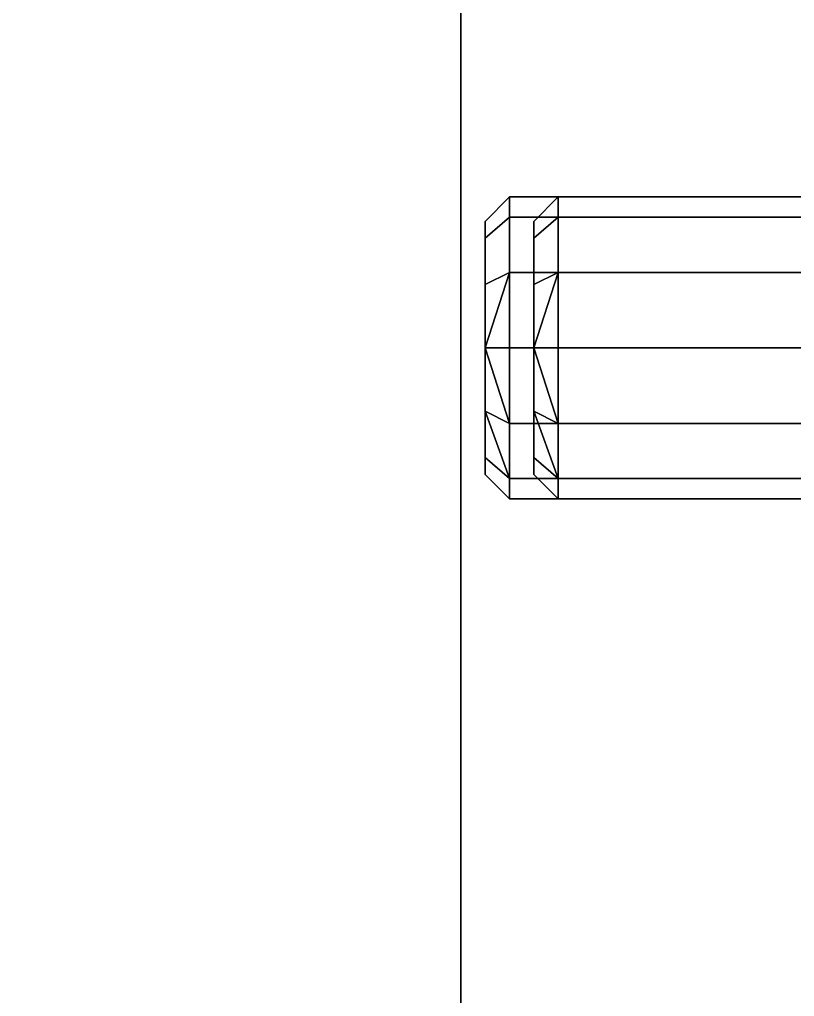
# Model space of a CAD drawing. Extents: x -234 to 3254, y -500 to 80.
# Drawn here: x 20.44 to 36.35, y -406.07 to -386.01 of the extents above; entities that cross this region are included whole.
import ezdxf

# ---------------------------------------------------------------- set-up
doc = ezdxf.new("R2010")
doc.units = 0

# ---------------------------------------------------------------- blocks, each defined once
blk = doc.blocks.new('Rack florencia.alacena 2p torre.Lateral Izquierdo1', base_point=(0, 19, 900))
at = {"layer": 'negro', "color": 0}
for points in [[(18, 19, 900), (18, 430, 900), (0, 430, 900), (0, 19, 900)], [(18, 430), (18, 19), (0, 19), (0, 430)]]:
    blk.add_3dface(points, dxfattribs=at)
blk = doc.blocks.new('Rack florencia.alacena 2p torre.Lateral Izquierdo2', base_point=(19.5, 61.75, 805.5))
at = {"layer": 'ACCESSORY', "color": 0}
for points in [[(11.5, 59.935, 797.55), (11.5, 60.35, 796), (11, 59.85, 796), (11, 59.502, 797.3)], [(11.5, 60.35, 796), (11.5, 59.935, 794.45), (11, 59.502, 794.7), (11, 59.85, 796)], [(11.5, 59.935, 765.55), (11.5, 60.35, 764), (11, 59.85, 764), (11, 59.502, 765.3)], [(11.5, 60.35, 764), (11.5, 59.935, 762.45), (11, 59.502, 762.7), (11, 59.85, 764)], [(11.5, 60.35, 796), (11.5, 59.935, 797.55), (19.5, 59.935, 797.55), (19.5, 60.35, 796)], [(11.5, 59.935, 794.45), (11.5, 60.35, 796), (19.5, 60.35, 796), (19.5, 59.935, 794.45)], [(11.5, 60.35, 764), (11.5, 59.935, 765.55), (19.5, 59.935, 765.55), (19.5, 60.35, 764)], [(11.5, 59.935, 762.45), (11.5, 60.35, 764), (19.5, 60.35, 764), (19.5, 59.935, 762.45)], [(11.5, 58.8, 798.685), (11.5, 59.935, 797.55), (11, 59.502, 797.3), (11, 58.55, 798.252)], [(11.5, 59.935, 794.45), (11.5, 58.8, 793.315), (11, 58.55, 793.748), (11, 59.502, 794.7)], [(11.5, 58.8, 766.685), (11.5, 59.935, 765.55), (11, 59.502, 765.3), (11, 58.55, 766.252)], [(11.5, 59.935, 762.45), (11.5, 58.8, 761.315), (11, 58.55, 761.748), (11, 59.502, 762.7)], [(11.5, 59.935, 797.55), (11.5, 58.8, 798.685), (19.5, 58.8, 798.685), (19.5, 59.935, 797.55)], [(11.5, 58.8, 793.315), (11.5, 59.935, 794.45), (19.5, 59.935, 794.45), (19.5, 58.8, 793.315)], [(11.5, 59.935, 765.55), (11.5, 58.8, 766.685), (19.5, 58.8, 766.685), (19.5, 59.935, 765.55)], [(11.5, 58.8, 761.315), (11.5, 59.935, 762.45), (19.5, 59.935, 762.45), (19.5, 58.8, 761.315)], [(11.5, 57.25, 799.1), (11.5, 58.8, 798.685), (11, 58.55, 798.252), (11, 57.25, 798.6)], [(11.5, 58.8, 793.315), (11.5, 57.25, 792.9), (11, 57.25, 793.4), (11, 58.55, 793.748)], [(11.5, 57.25, 767.1), (11.5, 58.8, 766.685), (11, 58.55, 766.252), (11, 57.25, 766.6)], [(11.5, 58.8, 798.685), (11.5, 57.25, 799.1), (19.5, 57.25, 799.1), (19.5, 58.8, 798.685)], [(11.5, 57.25, 792.9), (11.5, 58.8, 793.315), (19.5, 58.8, 793.315), (19.5, 57.25, 792.9)], [(11.5, 58.8, 766.685), (11.5, 57.25, 767.1), (19.5, 57.25, 767.1), (19.5, 58.8, 766.685)], [(11.5, 57.25, 760.9), (11.5, 58.8, 761.315), (19.5, 58.8, 761.315), (19.5, 57.25, 760.9)], [(11, 55.95, 793.748), (11, 57.25, 793.4), (11.5, 57.25, 792.9), (11.5, 55.7, 793.315)], [(11, 57.25, 766.6), (11, 55.95, 766.252), (11.5, 55.7, 766.685), (11.5, 57.25, 767.1)], [(11, 55.95, 761.748), (11, 57.25, 761.4), (11.5, 57.25, 760.9), (11.5, 55.7, 761.315)], [(11.5, 57.25, 799.1), (11.5, 55.7, 798.685), (19.5, 55.7, 798.685), (19.5, 57.25, 799.1)], [(11.5, 55.7, 793.315), (11.5, 57.25, 792.9), (19.5, 57.25, 792.9), (19.5, 55.7, 793.315)], [(11.5, 57.25, 767.1), (11.5, 55.7, 766.685), (19.5, 55.7, 766.685), (19.5, 57.25, 767.1)], [(11.5, 55.7, 761.315), (11.5, 57.25, 760.9), (19.5, 57.25, 760.9), (19.5, 55.7, 761.315)], [(11, 54.998, 794.7), (11, 55.95, 793.748), (11.5, 55.7, 793.315), (11.5, 54.565, 794.45)], [(11, 55.95, 766.252), (11, 54.998, 765.3), (11.5, 54.565, 765.55), (11.5, 55.7, 766.685)], [(11, 54.998, 762.7), (11, 55.95, 761.748), (11.5, 55.7, 761.315), (11.5, 54.565, 762.45)], [(11.5, 55.7, 798.685), (11.5, 54.565, 797.55), (19.5, 54.565, 797.55), (19.5, 55.7, 798.685)], [(11.5, 54.565, 794.45), (11.5, 55.7, 793.315), (19.5, 55.7, 793.315), (19.5, 54.565, 794.45)], [(11.5, 55.7, 766.685), (11.5, 54.565, 765.55), (19.5, 54.565, 765.55), (19.5, 55.7, 766.685)], [(11.5, 54.565, 762.45), (11.5, 55.7, 761.315), (19.5, 55.7, 761.315), (19.5, 54.565, 762.45)], [(11, 54.998, 797.3), (11, 54.65, 796), (11.5, 54.15, 796), (11.5, 54.565, 797.55)], [(11, 54.65, 796), (11, 54.998, 794.7), (11.5, 54.565, 794.45), (11.5, 54.15, 796)], [(11, 54.998, 765.3), (11, 54.65, 764), (11.5, 54.15, 764), (11.5, 54.565, 765.55)], [(11, 54.65, 764), (11, 54.998, 762.7), (11.5, 54.565, 762.45), (11.5, 54.15, 764)], [(11.5, 54.565, 797.55), (11.5, 54.15, 796), (19.5, 54.15, 796), (19.5, 54.565, 797.55)], [(11.5, 54.15, 796), (11.5, 54.565, 794.45), (19.5, 54.565, 794.45), (19.5, 54.15, 796)], [(11.5, 54.565, 765.55), (11.5, 54.15, 764), (19.5, 54.15, 764), (19.5, 54.565, 765.55)], [(11.5, 54.15, 764), (11.5, 54.565, 762.45), (19.5, 54.565, 762.45), (19.5, 54.15, 764)]]:
    blk.add_3dface(points, dxfattribs=at)
at = {"layer": 'ACCESSORY', "color": 0, "invisible_edges": 8}
for points in [[(11, 59.502, 797.3), (11, 59.85, 796), (11, 54.65, 796), (11, 59.502, 797.3)], [(11, 54.65, 796), (11, 59.85, 796), (11, 54.998, 794.7), (11, 54.65, 796)], [(11, 59.502, 794.7), (11, 54.998, 794.7), (11, 59.85, 796), (11, 59.502, 794.7)], [(11, 59.502, 765.3), (11, 59.85, 764), (11, 54.65, 764), (11, 59.502, 765.3)], [(11, 54.65, 764), (11, 59.85, 764), (11, 54.998, 762.7), (11, 54.65, 764)], [(11, 59.502, 762.7), (11, 54.998, 762.7), (11, 59.85, 764), (11, 59.502, 762.7)], [(11, 59.502, 797.3), (11, 54.998, 797.3), (11, 58.55, 798.252), (11, 59.502, 797.3)], [(11, 54.998, 797.3), (11, 59.502, 797.3), (11, 54.65, 796), (11, 54.998, 797.3)], [(11, 55.95, 793.748), (11, 54.998, 794.7), (11, 59.502, 794.7), (11, 55.95, 793.748)], [(11, 58.55, 793.748), (11, 55.95, 793.748), (11, 59.502, 794.7), (11, 58.55, 793.748)], [(11, 59.502, 765.3), (11, 54.998, 765.3), (11, 58.55, 766.252), (11, 59.502, 765.3)], [(11, 54.998, 765.3), (11, 59.502, 765.3), (11, 54.65, 764), (11, 54.998, 765.3)], [(11, 55.95, 761.748), (11, 54.998, 762.7), (11, 59.502, 762.7), (11, 55.95, 761.748)], [(11, 58.55, 761.748), (11, 55.95, 761.748), (11, 59.502, 762.7), (11, 58.55, 761.748)], [(11, 58.55, 761.748), (11.5, 58.8, 761.315), (11, 57.25, 761.4), (11, 58.55, 761.748)], [(11.5, 58.8, 761.315), (11.5, 57.25, 760.9), (11, 57.25, 761.4), (11.5, 58.8, 761.315)], [(11, 57.25, 798.6), (11, 58.55, 798.252), (11, 55.95, 798.252), (11, 57.25, 798.6)], [(11, 55.95, 798.252), (11, 58.55, 798.252), (11, 54.998, 797.3), (11, 55.95, 798.252)], [(11, 58.55, 793.748), (11, 57.25, 793.4), (11, 55.95, 793.748), (11, 58.55, 793.748)], [(11, 57.25, 766.6), (11, 58.55, 766.252), (11, 55.95, 766.252), (11, 57.25, 766.6)], [(11, 55.95, 766.252), (11, 58.55, 766.252), (11, 54.998, 765.3), (11, 55.95, 766.252)], [(11, 58.55, 761.748), (11, 57.25, 761.4), (11, 55.95, 761.748), (11, 58.55, 761.748)], [(11.5, 57.25, 799.1), (11, 57.25, 798.6), (11.5, 55.7, 798.685), (11.5, 57.25, 799.1)], [(11, 55.95, 798.252), (11.5, 55.7, 798.685), (11, 57.25, 798.6), (11, 55.95, 798.252)], [(11, 55.95, 798.252), (11.5, 54.565, 797.55), (11.5, 55.7, 798.685), (11, 55.95, 798.252)], [(11, 55.95, 798.252), (11, 54.998, 797.3), (11.5, 54.565, 797.55), (11, 55.95, 798.252)]]:
    blk.add_3dface(points, dxfattribs=at)
blk = doc.blocks.new('Rack florencia.alacena 2p torre.Lateral Izquierdo3', base_point=(19.5, 61.75, 145.5))
at = {"layer": 'ACCESSORY', "color": 0}
for points in [[(11.5, 59.935, 137.55), (11.5, 60.35, 136), (11, 59.85, 136), (11, 59.502, 137.3)], [(11.5, 60.35, 136), (11.5, 59.935, 134.45), (11, 59.502, 134.7), (11, 59.85, 136)], [(11.5, 59.935, 105.55), (11.5, 60.35, 104), (11, 59.85, 104), (11, 59.502, 105.3)], [(11.5, 60.35, 104), (11.5, 59.935, 102.45), (11, 59.502, 102.7), (11, 59.85, 104)], [(11.5, 60.35, 136), (11.5, 59.935, 137.55), (19.5, 59.935, 137.55), (19.5, 60.35, 136)], [(11.5, 59.935, 134.45), (11.5, 60.35, 136), (19.5, 60.35, 136), (19.5, 59.935, 134.45)], [(11.5, 60.35, 104), (11.5, 59.935, 105.55), (19.5, 59.935, 105.55), (19.5, 60.35, 104)], [(11.5, 59.935, 102.45), (11.5, 60.35, 104), (19.5, 60.35, 104), (19.5, 59.935, 102.45)], [(11.5, 58.8, 138.685), (11.5, 59.935, 137.55), (11, 59.502, 137.3), (11, 58.55, 138.252)], [(11.5, 59.935, 134.45), (11.5, 58.8, 133.315), (11, 58.55, 133.748), (11, 59.502, 134.7)], [(11.5, 58.8, 106.685), (11.5, 59.935, 105.55), (11, 59.502, 105.3), (11, 58.55, 106.252)], [(11.5, 59.935, 102.45), (11.5, 58.8, 101.315), (11, 58.55, 101.748), (11, 59.502, 102.7)], [(11.5, 59.935, 137.55), (11.5, 58.8, 138.685), (19.5, 58.8, 138.685), (19.5, 59.935, 137.55)], [(11.5, 58.8, 133.315), (11.5, 59.935, 134.45), (19.5, 59.935, 134.45), (19.5, 58.8, 133.315)], [(11.5, 59.935, 105.55), (11.5, 58.8, 106.685), (19.5, 58.8, 106.685), (19.5, 59.935, 105.55)], [(11.5, 58.8, 101.315), (11.5, 59.935, 102.45), (19.5, 59.935, 102.45), (19.5, 58.8, 101.315)], [(11.5, 57.25, 139.1), (11.5, 58.8, 138.685), (11, 58.55, 138.252), (11, 57.25, 138.6)], [(11.5, 58.8, 133.315), (11.5, 57.25, 132.9), (11, 57.25, 133.4), (11, 58.55, 133.748)], [(11.5, 57.25, 107.1), (11.5, 58.8, 106.685), (11, 58.55, 106.252), (11, 57.25, 106.6)], [(11.5, 58.8, 138.685), (11.5, 57.25, 139.1), (19.5, 57.25, 139.1), (19.5, 58.8, 138.685)], [(11.5, 57.25, 132.9), (11.5, 58.8, 133.315), (19.5, 58.8, 133.315), (19.5, 57.25, 132.9)], [(11.5, 58.8, 106.685), (11.5, 57.25, 107.1), (19.5, 57.25, 107.1), (19.5, 58.8, 106.685)], [(11.5, 57.25, 100.9), (11.5, 58.8, 101.315), (19.5, 58.8, 101.315), (19.5, 57.25, 100.9)], [(11, 55.95, 133.748), (11, 57.25, 133.4), (11.5, 57.25, 132.9), (11.5, 55.7, 133.315)], [(11, 57.25, 106.6), (11, 55.95, 106.252), (11.5, 55.7, 106.685), (11.5, 57.25, 107.1)], [(11, 55.95, 101.748), (11, 57.25, 101.4), (11.5, 57.25, 100.9), (11.5, 55.7, 101.315)], [(11.5, 57.25, 139.1), (11.5, 55.7, 138.685), (19.5, 55.7, 138.685), (19.5, 57.25, 139.1)], [(11.5, 55.7, 133.315), (11.5, 57.25, 132.9), (19.5, 57.25, 132.9), (19.5, 55.7, 133.315)], [(11.5, 57.25, 107.1), (11.5, 55.7, 106.685), (19.5, 55.7, 106.685), (19.5, 57.25, 107.1)], [(11.5, 55.7, 101.315), (11.5, 57.25, 100.9), (19.5, 57.25, 100.9), (19.5, 55.7, 101.315)], [(11, 54.998, 134.7), (11, 55.95, 133.748), (11.5, 55.7, 133.315), (11.5, 54.565, 134.45)], [(11, 55.95, 106.252), (11, 54.998, 105.3), (11.5, 54.565, 105.55), (11.5, 55.7, 106.685)], [(11, 54.998, 102.7), (11, 55.95, 101.748), (11.5, 55.7, 101.315), (11.5, 54.565, 102.45)], [(11.5, 55.7, 138.685), (11.5, 54.565, 137.55), (19.5, 54.565, 137.55), (19.5, 55.7, 138.685)], [(11.5, 54.565, 134.45), (11.5, 55.7, 133.315), (19.5, 55.7, 133.315), (19.5, 54.565, 134.45)], [(11.5, 55.7, 106.685), (11.5, 54.565, 105.55), (19.5, 54.565, 105.55), (19.5, 55.7, 106.685)], [(11.5, 54.565, 102.45), (11.5, 55.7, 101.315), (19.5, 55.7, 101.315), (19.5, 54.565, 102.45)], [(11, 54.998, 137.3), (11, 54.65, 136), (11.5, 54.15, 136), (11.5, 54.565, 137.55)], [(11, 54.65, 136), (11, 54.998, 134.7), (11.5, 54.565, 134.45), (11.5, 54.15, 136)], [(11, 54.998, 105.3), (11, 54.65, 104), (11.5, 54.15, 104), (11.5, 54.565, 105.55)], [(11, 54.65, 104), (11, 54.998, 102.7), (11.5, 54.565, 102.45), (11.5, 54.15, 104)], [(11.5, 54.565, 137.55), (11.5, 54.15, 136), (19.5, 54.15, 136), (19.5, 54.565, 137.55)], [(11.5, 54.15, 136), (11.5, 54.565, 134.45), (19.5, 54.565, 134.45), (19.5, 54.15, 136)], [(11.5, 54.565, 105.55), (11.5, 54.15, 104), (19.5, 54.15, 104), (19.5, 54.565, 105.55)], [(11.5, 54.15, 104), (11.5, 54.565, 102.45), (19.5, 54.565, 102.45), (19.5, 54.15, 104)]]:
    blk.add_3dface(points, dxfattribs=at)
at = {"layer": 'ACCESSORY', "color": 0, "invisible_edges": 8}
for points in [[(11, 59.502, 137.3), (11, 59.85, 136), (11, 54.65, 136), (11, 59.502, 137.3)], [(11, 54.65, 136), (11, 59.85, 136), (11, 54.998, 134.7), (11, 54.65, 136)], [(11, 59.502, 134.7), (11, 54.998, 134.7), (11, 59.85, 136), (11, 59.502, 134.7)], [(11, 59.502, 105.3), (11, 59.85, 104), (11, 54.65, 104), (11, 59.502, 105.3)], [(11, 54.65, 104), (11, 59.85, 104), (11, 54.998, 102.7), (11, 54.65, 104)], [(11, 59.502, 102.7), (11, 54.998, 102.7), (11, 59.85, 104), (11, 59.502, 102.7)], [(11, 59.502, 137.3), (11, 54.998, 137.3), (11, 58.55, 138.252), (11, 59.502, 137.3)], [(11, 54.998, 137.3), (11, 59.502, 137.3), (11, 54.65, 136), (11, 54.998, 137.3)], [(11, 55.95, 133.748), (11, 54.998, 134.7), (11, 59.502, 134.7), (11, 55.95, 133.748)], [(11, 58.55, 133.748), (11, 55.95, 133.748), (11, 59.502, 134.7), (11, 58.55, 133.748)], [(11, 59.502, 105.3), (11, 54.998, 105.3), (11, 58.55, 106.252), (11, 59.502, 105.3)], [(11, 54.998, 105.3), (11, 59.502, 105.3), (11, 54.65, 104), (11, 54.998, 105.3)], [(11, 55.95, 101.748), (11, 54.998, 102.7), (11, 59.502, 102.7), (11, 55.95, 101.748)], [(11, 58.55, 101.748), (11, 55.95, 101.748), (11, 59.502, 102.7), (11, 58.55, 101.748)], [(11, 58.55, 101.748), (11.5, 58.8, 101.315), (11, 57.25, 101.4), (11, 58.55, 101.748)], [(11.5, 58.8, 101.315), (11.5, 57.25, 100.9), (11, 57.25, 101.4), (11.5, 58.8, 101.315)], [(11, 57.25, 138.6), (11, 58.55, 138.252), (11, 55.95, 138.252), (11, 57.25, 138.6)], [(11, 55.95, 138.252), (11, 58.55, 138.252), (11, 54.998, 137.3), (11, 55.95, 138.252)], [(11, 58.55, 133.748), (11, 57.25, 133.4), (11, 55.95, 133.748), (11, 58.55, 133.748)], [(11, 57.25, 106.6), (11, 58.55, 106.252), (11, 55.95, 106.252), (11, 57.25, 106.6)], [(11, 55.95, 106.252), (11, 58.55, 106.252), (11, 54.998, 105.3), (11, 55.95, 106.252)], [(11, 58.55, 101.748), (11, 57.25, 101.4), (11, 55.95, 101.748), (11, 58.55, 101.748)], [(11.5, 57.25, 139.1), (11, 57.25, 138.6), (11.5, 55.7, 138.685), (11.5, 57.25, 139.1)], [(11, 55.95, 138.252), (11.5, 55.7, 138.685), (11, 57.25, 138.6), (11, 55.95, 138.252)], [(11, 55.95, 138.252), (11.5, 54.565, 137.55), (11.5, 55.7, 138.685), (11, 55.95, 138.252)], [(11, 55.95, 138.252), (11, 54.998, 137.3), (11.5, 54.565, 137.55), (11, 55.95, 138.252)]]:
    blk.add_3dface(points, dxfattribs=at)
blk = doc.blocks.new('Rack florencia.alacena 2p torre.Lateral Izquierdo')
for name, p in [('Rack florencia.alacena 2p torre.Lateral Izquierdo2', (19.5, 61.75, 805.5)), ('Rack florencia.alacena 2p torre.Lateral Izquierdo3', (19.5, 61.75, 145.5))]:
    blk.add_blockref(name, p)
at = {"layer": 'e-negro'}
blk.add_blockref('Rack florencia.alacena 2p torre.Lateral Izquierdo1', (0, 19, 900), dxfattribs=at)
blk = doc.blocks.new('Rack florencia.alacena 2p torre')
at = {"layer": 'Rack florencia.alacena 2p torre.Lateral Izquierdo'}
blk.add_blockref('Rack florencia.alacena 2p torre.Lateral Izquierdo', (0, 0), dxfattribs=at)
blk = doc.blocks.new('Rack florencia.alacena abierta.Lateral Izquierdo (1)', base_point=(0, 20, 484.5))
at = {"layer": 'c-guatambu', "color": 0}
for points in [[(19, 400), (19, 0), (0, 0), (0, 400)], [(0, 400, 475.5), (0, 20, 475.5), (9.5, 20, 475.5), (9.5, 400, 475.5)], [(0, 20, 484.5), (0, 400, 484.5), (9.5, 400, 484.5), (9.5, 20, 484.5)], [(19, 0, 960), (19, 400, 960), (0, 400, 960), (0, 0, 960)], [(9.5, 400, 484.5), (9.5, 400, 475.5), (9.5, 20, 475.5), (9.5, 20, 484.5)]]:
    blk.add_3dface(points, dxfattribs=at)
blk = doc.blocks.new('Rack florencia.alacena abierta.Lateral Izquierdo')
at = {"layer": 'c-guatambu'}
blk.add_blockref('Rack florencia.alacena abierta.Lateral Izquierdo (1)', (0, 20, 484.5), dxfattribs=at)
blk = doc.blocks.new('Rack florencia.alacena abierta')
at = {"layer": 'Rack florencia.alacena abierta.Lateral Izquierdo'}
blk.add_blockref('Rack florencia.alacena abierta.Lateral Izquierdo', (0, 0), dxfattribs=at)
blk = doc.blocks.new('Rack florencia.alacena 2p base.Lateral Izquierdo1', base_point=(1, 38))
at = {"layer": 'negro', "color": 0}
for points in [[(19, 430), (1, 430), (1, 38), (19, 38)], [(19, 19, 600), (19, 430, 600), (1, 430, 600), (1, 19, 600)]]:
    blk.add_3dface(points, dxfattribs=at)
blk = doc.blocks.new('Rack florencia.alacena 2p base.Lateral Izquierdo2', base_point=(20.5, 61.75, 504))
at = {"layer": 'ACCESSORY', "color": 0}
for points in [[(12.5, 59.935, 496.05), (12.5, 60.35, 494.5), (12, 59.85, 494.5), (12, 59.502, 495.8)], [(12.5, 60.35, 494.5), (12.5, 59.935, 492.95), (12, 59.502, 493.2), (12, 59.85, 494.5)], [(12.5, 59.935, 464.05), (12.5, 60.35, 462.5), (12, 59.85, 462.5), (12, 59.502, 463.8)], [(12.5, 60.35, 462.5), (12.5, 59.935, 460.95), (12, 59.502, 461.2), (12, 59.85, 462.5)], [(12.5, 60.35, 494.5), (12.5, 59.935, 496.05), (20.5, 59.935, 496.05), (20.5, 60.35, 494.5)], [(12.5, 59.935, 492.95), (12.5, 60.35, 494.5), (20.5, 60.35, 494.5), (20.5, 59.935, 492.95)], [(12.5, 60.35, 462.5), (12.5, 59.935, 464.05), (20.5, 59.935, 464.05), (20.5, 60.35, 462.5)], [(12.5, 59.935, 460.95), (12.5, 60.35, 462.5), (20.5, 60.35, 462.5), (20.5, 59.935, 460.95)], [(12.5, 58.8, 497.185), (12.5, 59.935, 496.05), (12, 59.502, 495.8), (12, 58.55, 496.752)], [(12.5, 59.935, 492.95), (12.5, 58.8, 491.815), (12, 58.55, 492.248), (12, 59.502, 493.2)], [(12.5, 58.8, 465.185), (12.5, 59.935, 464.05), (12, 59.502, 463.8), (12, 58.55, 464.752)], [(12.5, 59.935, 460.95), (12.5, 58.8, 459.815), (12, 58.55, 460.248), (12, 59.502, 461.2)], [(12.5, 59.935, 496.05), (12.5, 58.8, 497.185), (20.5, 58.8, 497.185), (20.5, 59.935, 496.05)], [(12.5, 58.8, 491.815), (12.5, 59.935, 492.95), (20.5, 59.935, 492.95), (20.5, 58.8, 491.815)], [(12.5, 59.935, 464.05), (12.5, 58.8, 465.185), (20.5, 58.8, 465.185), (20.5, 59.935, 464.05)], [(12.5, 58.8, 459.815), (12.5, 59.935, 460.95), (20.5, 59.935, 460.95), (20.5, 58.8, 459.815)], [(12.5, 57.25, 497.6), (12.5, 58.8, 497.185), (12, 58.55, 496.752), (12, 57.25, 497.1)], [(12.5, 58.8, 491.815), (12.5, 57.25, 491.4), (12, 57.25, 491.9), (12, 58.55, 492.248)], [(12.5, 57.25, 465.6), (12.5, 58.8, 465.185), (12, 58.55, 464.752), (12, 57.25, 465.1)], [(12.5, 58.8, 497.185), (12.5, 57.25, 497.6), (20.5, 57.25, 497.6), (20.5, 58.8, 497.185)], [(12.5, 57.25, 491.4), (12.5, 58.8, 491.815), (20.5, 58.8, 491.815), (20.5, 57.25, 491.4)], [(12.5, 58.8, 465.185), (12.5, 57.25, 465.6), (20.5, 57.25, 465.6), (20.5, 58.8, 465.185)], [(12.5, 57.25, 459.4), (12.5, 58.8, 459.815), (20.5, 58.8, 459.815), (20.5, 57.25, 459.4)], [(12, 55.95, 492.248), (12, 57.25, 491.9), (12.5, 57.25, 491.4), (12.5, 55.7, 491.815)], [(12, 57.25, 465.1), (12, 55.95, 464.752), (12.5, 55.7, 465.185), (12.5, 57.25, 465.6)], [(12, 55.95, 460.248), (12, 57.25, 459.9), (12.5, 57.25, 459.4), (12.5, 55.7, 459.815)], [(12.5, 57.25, 497.6), (12.5, 55.7, 497.185), (20.5, 55.7, 497.185), (20.5, 57.25, 497.6)], [(12.5, 55.7, 491.815), (12.5, 57.25, 491.4), (20.5, 57.25, 491.4), (20.5, 55.7, 491.815)], [(12.5, 57.25, 465.6), (12.5, 55.7, 465.185), (20.5, 55.7, 465.185), (20.5, 57.25, 465.6)], [(12.5, 55.7, 459.815), (12.5, 57.25, 459.4), (20.5, 57.25, 459.4), (20.5, 55.7, 459.815)], [(12, 54.998, 493.2), (12, 55.95, 492.248), (12.5, 55.7, 491.815), (12.5, 54.565, 492.95)], [(12, 55.95, 464.752), (12, 54.998, 463.8), (12.5, 54.565, 464.05), (12.5, 55.7, 465.185)], [(12, 54.998, 461.2), (12, 55.95, 460.248), (12.5, 55.7, 459.815), (12.5, 54.565, 460.95)], [(12.5, 55.7, 497.185), (12.5, 54.565, 496.05), (20.5, 54.565, 496.05), (20.5, 55.7, 497.185)], [(12.5, 54.565, 492.95), (12.5, 55.7, 491.815), (20.5, 55.7, 491.815), (20.5, 54.565, 492.95)], [(12.5, 55.7, 465.185), (12.5, 54.565, 464.05), (20.5, 54.565, 464.05), (20.5, 55.7, 465.185)], [(12.5, 54.565, 460.95), (12.5, 55.7, 459.815), (20.5, 55.7, 459.815), (20.5, 54.565, 460.95)], [(12, 54.998, 495.8), (12, 54.65, 494.5), (12.5, 54.15, 494.5), (12.5, 54.565, 496.05)], [(12, 54.65, 494.5), (12, 54.998, 493.2), (12.5, 54.565, 492.95), (12.5, 54.15, 494.5)], [(12, 54.998, 463.8), (12, 54.65, 462.5), (12.5, 54.15, 462.5), (12.5, 54.565, 464.05)], [(12, 54.65, 462.5), (12, 54.998, 461.2), (12.5, 54.565, 460.95), (12.5, 54.15, 462.5)], [(12.5, 54.565, 496.05), (12.5, 54.15, 494.5), (20.5, 54.15, 494.5), (20.5, 54.565, 496.05)], [(12.5, 54.15, 494.5), (12.5, 54.565, 492.95), (20.5, 54.565, 492.95), (20.5, 54.15, 494.5)], [(12.5, 54.565, 464.05), (12.5, 54.15, 462.5), (20.5, 54.15, 462.5), (20.5, 54.565, 464.05)], [(12.5, 54.15, 462.5), (12.5, 54.565, 460.95), (20.5, 54.565, 460.95), (20.5, 54.15, 462.5)]]:
    blk.add_3dface(points, dxfattribs=at)
at = {"layer": 'ACCESSORY', "color": 0, "invisible_edges": 8}
for points in [[(12, 59.502, 495.8), (12, 59.85, 494.5), (12, 54.65, 494.5), (12, 59.502, 495.8)], [(12, 54.65, 494.5), (12, 59.85, 494.5), (12, 54.998, 493.2), (12, 54.65, 494.5)], [(12, 59.502, 493.2), (12, 54.998, 493.2), (12, 59.85, 494.5), (12, 59.502, 493.2)], [(12, 59.502, 463.8), (12, 59.85, 462.5), (12, 54.65, 462.5), (12, 59.502, 463.8)], [(12, 54.65, 462.5), (12, 59.85, 462.5), (12, 54.998, 461.2), (12, 54.65, 462.5)], [(12, 59.502, 461.2), (12, 54.998, 461.2), (12, 59.85, 462.5), (12, 59.502, 461.2)], [(12, 59.502, 495.8), (12, 54.998, 495.8), (12, 58.55, 496.752), (12, 59.502, 495.8)], [(12, 54.998, 495.8), (12, 59.502, 495.8), (12, 54.65, 494.5), (12, 54.998, 495.8)], [(12, 55.95, 492.248), (12, 54.998, 493.2), (12, 59.502, 493.2), (12, 55.95, 492.248)], [(12, 58.55, 492.248), (12, 55.95, 492.248), (12, 59.502, 493.2), (12, 58.55, 492.248)], [(12, 59.502, 463.8), (12, 54.998, 463.8), (12, 58.55, 464.752), (12, 59.502, 463.8)], [(12, 54.998, 463.8), (12, 59.502, 463.8), (12, 54.65, 462.5), (12, 54.998, 463.8)], [(12, 55.95, 460.248), (12, 54.998, 461.2), (12, 59.502, 461.2), (12, 55.95, 460.248)], [(12, 58.55, 460.248), (12, 55.95, 460.248), (12, 59.502, 461.2), (12, 58.55, 460.248)], [(12, 58.55, 460.248), (12.5, 58.8, 459.815), (12, 57.25, 459.9), (12, 58.55, 460.248)], [(12.5, 58.8, 459.815), (12.5, 57.25, 459.4), (12, 57.25, 459.9), (12.5, 58.8, 459.815)], [(12, 57.25, 497.1), (12, 58.55, 496.752), (12, 55.95, 496.752), (12, 57.25, 497.1)], [(12, 55.95, 496.752), (12, 58.55, 496.752), (12, 54.998, 495.8), (12, 55.95, 496.752)], [(12, 58.55, 492.248), (12, 57.25, 491.9), (12, 55.95, 492.248), (12, 58.55, 492.248)], [(12, 57.25, 465.1), (12, 58.55, 464.752), (12, 55.95, 464.752), (12, 57.25, 465.1)], [(12, 55.95, 464.752), (12, 58.55, 464.752), (12, 54.998, 463.8), (12, 55.95, 464.752)], [(12, 58.55, 460.248), (12, 57.25, 459.9), (12, 55.95, 460.248), (12, 58.55, 460.248)], [(12.5, 57.25, 497.6), (12, 57.25, 497.1), (12.5, 55.7, 497.185), (12.5, 57.25, 497.6)], [(12, 55.95, 496.752), (12.5, 55.7, 497.185), (12, 57.25, 497.1), (12, 55.95, 496.752)], [(12, 55.95, 496.752), (12.5, 54.565, 496.05), (12.5, 55.7, 497.185), (12, 55.95, 496.752)], [(12, 55.95, 496.752), (12, 54.998, 495.8), (12.5, 54.565, 496.05), (12, 55.95, 496.752)]]:
    blk.add_3dface(points, dxfattribs=at)
blk = doc.blocks.new('Rack florencia.alacena 2p base.Lateral Izquierdo3', base_point=(20.5, 61.75, 247))
at = {"layer": 'ACCESSORY', "color": 0}
for points in [[(12.5, 59.935, 239.05), (12.5, 60.35, 237.5), (12, 59.85, 237.5), (12, 59.502, 238.8)], [(12.5, 60.35, 237.5), (12.5, 59.935, 235.95), (12, 59.502, 236.2), (12, 59.85, 237.5)], [(12.5, 59.935, 207.05), (12.5, 60.35, 205.5), (12, 59.85, 205.5), (12, 59.502, 206.8)], [(12.5, 60.35, 205.5), (12.5, 59.935, 203.95), (12, 59.502, 204.2), (12, 59.85, 205.5)], [(12.5, 60.35, 237.5), (12.5, 59.935, 239.05), (20.5, 59.935, 239.05), (20.5, 60.35, 237.5)], [(12.5, 59.935, 235.95), (12.5, 60.35, 237.5), (20.5, 60.35, 237.5), (20.5, 59.935, 235.95)], [(12.5, 60.35, 205.5), (12.5, 59.935, 207.05), (20.5, 59.935, 207.05), (20.5, 60.35, 205.5)], [(12.5, 59.935, 203.95), (12.5, 60.35, 205.5), (20.5, 60.35, 205.5), (20.5, 59.935, 203.95)], [(12.5, 58.8, 240.185), (12.5, 59.935, 239.05), (12, 59.502, 238.8), (12, 58.55, 239.752)], [(12.5, 59.935, 235.95), (12.5, 58.8, 234.815), (12, 58.55, 235.248), (12, 59.502, 236.2)], [(12.5, 58.8, 208.185), (12.5, 59.935, 207.05), (12, 59.502, 206.8), (12, 58.55, 207.752)], [(12.5, 59.935, 203.95), (12.5, 58.8, 202.815), (12, 58.55, 203.248), (12, 59.502, 204.2)], [(12.5, 59.935, 239.05), (12.5, 58.8, 240.185), (20.5, 58.8, 240.185), (20.5, 59.935, 239.05)], [(12.5, 58.8, 234.815), (12.5, 59.935, 235.95), (20.5, 59.935, 235.95), (20.5, 58.8, 234.815)], [(12.5, 59.935, 207.05), (12.5, 58.8, 208.185), (20.5, 58.8, 208.185), (20.5, 59.935, 207.05)], [(12.5, 58.8, 202.815), (12.5, 59.935, 203.95), (20.5, 59.935, 203.95), (20.5, 58.8, 202.815)], [(12.5, 57.25, 240.6), (12.5, 58.8, 240.185), (12, 58.55, 239.752), (12, 57.25, 240.1)], [(12.5, 58.8, 234.815), (12.5, 57.25, 234.4), (12, 57.25, 234.9), (12, 58.55, 235.248)], [(12.5, 57.25, 208.6), (12.5, 58.8, 208.185), (12, 58.55, 207.752), (12, 57.25, 208.1)], [(12.5, 58.8, 240.185), (12.5, 57.25, 240.6), (20.5, 57.25, 240.6), (20.5, 58.8, 240.185)], [(12.5, 57.25, 234.4), (12.5, 58.8, 234.815), (20.5, 58.8, 234.815), (20.5, 57.25, 234.4)], [(12.5, 58.8, 208.185), (12.5, 57.25, 208.6), (20.5, 57.25, 208.6), (20.5, 58.8, 208.185)], [(12.5, 57.25, 202.4), (12.5, 58.8, 202.815), (20.5, 58.8, 202.815), (20.5, 57.25, 202.4)], [(12, 55.95, 235.248), (12, 57.25, 234.9), (12.5, 57.25, 234.4), (12.5, 55.7, 234.815)], [(12, 57.25, 208.1), (12, 55.95, 207.752), (12.5, 55.7, 208.185), (12.5, 57.25, 208.6)], [(12, 55.95, 203.248), (12, 57.25, 202.9), (12.5, 57.25, 202.4), (12.5, 55.7, 202.815)], [(12.5, 57.25, 240.6), (12.5, 55.7, 240.185), (20.5, 55.7, 240.185), (20.5, 57.25, 240.6)], [(12.5, 55.7, 234.815), (12.5, 57.25, 234.4), (20.5, 57.25, 234.4), (20.5, 55.7, 234.815)], [(12.5, 57.25, 208.6), (12.5, 55.7, 208.185), (20.5, 55.7, 208.185), (20.5, 57.25, 208.6)], [(12.5, 55.7, 202.815), (12.5, 57.25, 202.4), (20.5, 57.25, 202.4), (20.5, 55.7, 202.815)], [(12, 54.998, 236.2), (12, 55.95, 235.248), (12.5, 55.7, 234.815), (12.5, 54.565, 235.95)], [(12, 55.95, 207.752), (12, 54.998, 206.8), (12.5, 54.565, 207.05), (12.5, 55.7, 208.185)], [(12, 54.998, 204.2), (12, 55.95, 203.248), (12.5, 55.7, 202.815), (12.5, 54.565, 203.95)], [(12.5, 55.7, 240.185), (12.5, 54.565, 239.05), (20.5, 54.565, 239.05), (20.5, 55.7, 240.185)], [(12.5, 54.565, 235.95), (12.5, 55.7, 234.815), (20.5, 55.7, 234.815), (20.5, 54.565, 235.95)], [(12.5, 55.7, 208.185), (12.5, 54.565, 207.05), (20.5, 54.565, 207.05), (20.5, 55.7, 208.185)], [(12.5, 54.565, 203.95), (12.5, 55.7, 202.815), (20.5, 55.7, 202.815), (20.5, 54.565, 203.95)], [(12, 54.998, 238.8), (12, 54.65, 237.5), (12.5, 54.15, 237.5), (12.5, 54.565, 239.05)], [(12, 54.65, 237.5), (12, 54.998, 236.2), (12.5, 54.565, 235.95), (12.5, 54.15, 237.5)], [(12, 54.998, 206.8), (12, 54.65, 205.5), (12.5, 54.15, 205.5), (12.5, 54.565, 207.05)], [(12, 54.65, 205.5), (12, 54.998, 204.2), (12.5, 54.565, 203.95), (12.5, 54.15, 205.5)], [(12.5, 54.565, 239.05), (12.5, 54.15, 237.5), (20.5, 54.15, 237.5), (20.5, 54.565, 239.05)], [(12.5, 54.15, 237.5), (12.5, 54.565, 235.95), (20.5, 54.565, 235.95), (20.5, 54.15, 237.5)], [(12.5, 54.565, 207.05), (12.5, 54.15, 205.5), (20.5, 54.15, 205.5), (20.5, 54.565, 207.05)], [(12.5, 54.15, 205.5), (12.5, 54.565, 203.95), (20.5, 54.565, 203.95), (20.5, 54.15, 205.5)]]:
    blk.add_3dface(points, dxfattribs=at)
at = {"layer": 'ACCESSORY', "color": 0, "invisible_edges": 8}
for points in [[(12, 59.502, 238.8), (12, 59.85, 237.5), (12, 54.65, 237.5), (12, 59.502, 238.8)], [(12, 54.65, 237.5), (12, 59.85, 237.5), (12, 54.998, 236.2), (12, 54.65, 237.5)], [(12, 59.502, 236.2), (12, 54.998, 236.2), (12, 59.85, 237.5), (12, 59.502, 236.2)], [(12, 59.502, 206.8), (12, 59.85, 205.5), (12, 54.65, 205.5), (12, 59.502, 206.8)], [(12, 54.65, 205.5), (12, 59.85, 205.5), (12, 54.998, 204.2), (12, 54.65, 205.5)], [(12, 59.502, 204.2), (12, 54.998, 204.2), (12, 59.85, 205.5), (12, 59.502, 204.2)], [(12, 59.502, 238.8), (12, 54.998, 238.8), (12, 58.55, 239.752), (12, 59.502, 238.8)], [(12, 54.998, 238.8), (12, 59.502, 238.8), (12, 54.65, 237.5), (12, 54.998, 238.8)], [(12, 55.95, 235.248), (12, 54.998, 236.2), (12, 59.502, 236.2), (12, 55.95, 235.248)], [(12, 58.55, 235.248), (12, 55.95, 235.248), (12, 59.502, 236.2), (12, 58.55, 235.248)], [(12, 59.502, 206.8), (12, 54.998, 206.8), (12, 58.55, 207.752), (12, 59.502, 206.8)], [(12, 54.998, 206.8), (12, 59.502, 206.8), (12, 54.65, 205.5), (12, 54.998, 206.8)], [(12, 55.95, 203.248), (12, 54.998, 204.2), (12, 59.502, 204.2), (12, 55.95, 203.248)], [(12, 58.55, 203.248), (12, 55.95, 203.248), (12, 59.502, 204.2), (12, 58.55, 203.248)], [(12, 58.55, 203.248), (12.5, 58.8, 202.815), (12, 57.25, 202.9), (12, 58.55, 203.248)], [(12.5, 58.8, 202.815), (12.5, 57.25, 202.4), (12, 57.25, 202.9), (12.5, 58.8, 202.815)], [(12, 57.25, 240.1), (12, 58.55, 239.752), (12, 55.95, 239.752), (12, 57.25, 240.1)], [(12, 55.95, 239.752), (12, 58.55, 239.752), (12, 54.998, 238.8), (12, 55.95, 239.752)], [(12, 58.55, 235.248), (12, 57.25, 234.9), (12, 55.95, 235.248), (12, 58.55, 235.248)], [(12, 57.25, 208.1), (12, 58.55, 207.752), (12, 55.95, 207.752), (12, 57.25, 208.1)], [(12, 55.95, 207.752), (12, 58.55, 207.752), (12, 54.998, 206.8), (12, 55.95, 207.752)], [(12, 58.55, 203.248), (12, 57.25, 202.9), (12, 55.95, 203.248), (12, 58.55, 203.248)], [(12.5, 57.25, 240.6), (12, 57.25, 240.1), (12.5, 55.7, 240.185), (12.5, 57.25, 240.6)], [(12, 55.95, 239.752), (12.5, 55.7, 240.185), (12, 57.25, 240.1), (12, 55.95, 239.752)], [(12, 55.95, 239.752), (12.5, 54.565, 239.05), (12.5, 55.7, 240.185), (12, 55.95, 239.752)], [(12, 55.95, 239.752), (12, 54.998, 238.8), (12.5, 54.565, 239.05), (12, 55.95, 239.752)]]:
    blk.add_3dface(points, dxfattribs=at)
blk = doc.blocks.new('Rack florencia.alacena 2p base.Lateral Izquierdo')
for name, p in [('Rack florencia.alacena 2p base.Lateral Izquierdo2', (20.5, 61.75, 504)), ('Rack florencia.alacena 2p base.Lateral Izquierdo3', (20.5, 61.75, 247))]:
    blk.add_blockref(name, p)
at = {"layer": 'e-negro'}
blk.add_blockref('Rack florencia.alacena 2p base.Lateral Izquierdo1', (1, 38), dxfattribs=at)
blk = doc.blocks.new('Rack florencia.alacena 2p base')
at = {"layer": 'Rack florencia.alacena 2p base.Lateral Izquierdo'}
blk.add_blockref('Rack florencia.alacena 2p base.Lateral Izquierdo', (0, 0), dxfattribs=at)

msp = doc.modelspace()

# ---------------------------------------------------------------- block references
for name, p in [('Rack florencia.alacena 2p torre', (19, -450, 1566)), ('Rack florencia.alacena 2p base', (19, -450, 6)), ('Rack florencia.alacena abierta', (20, -432, 606))]:
    msp.add_blockref(name, p)

doc.saveas('drawing.dxf')
